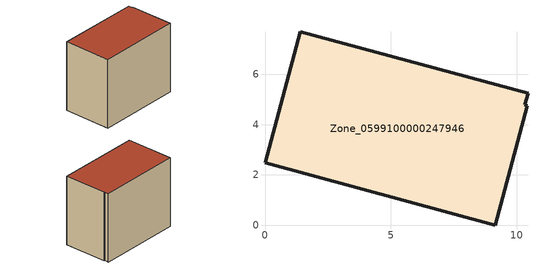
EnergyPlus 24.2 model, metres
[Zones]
Zone_0599100000247946
 floor ground (C_G): 9.15,0 0,2.48 1.4,7.69 10.45,5.25 10.33,4.79 10.43,4.76 z0
 wall outside (C_F): 0,2.48 9.15,0 10.43,4.76 10.33,4.79 10.45,5.25 1.4,7.69 0,2.48 z0:7.85
 roof outside (C_R): 10.45,5.25 1.4,7.69 0,2.48 9.15,0 10.43,4.76 10.33,4.79 z7.85
[BUILDING]
Pand.0599100000247946: North Axis=0; Terrain=City; Loads Convergence Tolerance Value=0.04; Temperature Convergence Tolerance Value=0.4; Solar Distribution=FullExterior; Maximum Number of Warmup Days=25; Minimum Number of Warmup Days=1
[Site:Location]
Rotterdam.The.Hague.AP_ZH_NLD Design_Conditions: Latitude=51.96; Longitude=4.45; Time Zone=1; Elevation=-4.5
[SITE:GROUNDTEMPERATURE:BUILDINGSURFACE]
18, 18, 18, 18, 18, 18, 18, 18, 18, 18, 18, 18
[MATERIAL] Thermal Absorptance=0.9; Solar Absorptance=0.7; Visible Absorptance=0.7
Name | Roughness | Thickness | Conductivity | Density | Specific Heat
G.TI.1975-1991 | MediumSmooth | 0.15 | 0.288461 | 540 | 1210
F.TI.1975-1991 | Rough | 0.3 | 0.230769 | 1920 | 840
R.TI.1975-1991 | MediumRough | 0.2 | 0.153846 | 1500 | 1000
[CONSTRUCTION]
C_G: G.TI.1975-1991
C_F: F.TI.1975-1991
C_R: R.TI.1975-1991
[ZONE]
Zone_0599100000247946: Type=1; Multiplier=1; Ceiling Height=Autocalculate; Volume=Autocalculate; Floor Area=autocalculate; Part of Total Floor Area=Yes
[ZONEINFILTRATION:DESIGNFLOWRATE]
Infil_Zone_0599100000247946: Zone or ZoneList or Space or SpaceList=Zone_0599100000247946; Schedule=AlwaysOn; Design Flow Rate Calculation Method=Flow/Area; Flow Rate per Floor Area=0.003; Constant Term Coefficient=1; Temperature Term Coefficient=0; Velocity Term Coefficient=0; Velocity Squared Term Coefficient=0
[HVACTEMPLATE:ZONE:IDEALLOADSAIRSYSTEM]
Zone_0599100000247946: Maximum Heating Supply Air Temperature=50; Minimum Cooling Supply Air Temperature=13; Maximum Heating Supply Air Humidity Ratio=0.0156; Minimum Cooling Supply Air Humidity Ratio=0.0077; Heating Limit=NoLimit; Cooling Limit=NoLimit; Dehumidification Control Type=ConstantSensibleHeatRatio; Cooling Sensible Heat Ratio=0.7; Dehumidification Setpoint=60; Humidification Control Type=None; Humidification Setpoint=30; Outdoor Air Method=None; Outdoor Air Flow Rate per Person=0.00944; Outdoor Air Flow Rate per Zone Floor Area=0; Outdoor Air Flow Rate per Zone=0; Demand Controlled Ventilation Type=None; Outdoor Air Economizer Type=NoEconomizer; Heat Recovery Type=None; Sensible Heat Recovery Effectiveness=0.7; Latent Heat Recovery Effectiveness=0.65
[ZONECONTROL:THERMOSTAT]
ThermostatControl_Zone_0599100000247946: Zone or ZoneList=Zone_0599100000247946; Control Type Schedule=DualSetpointControlType; Control 1=Thermostat_Zone_0599100000247946; Temperature Difference Between Cutout And Setpoint=0
[THERMOSTATSETPOINT:DUALSETPOINT]
Thermostat_Zone_0599100000247946: Heating Setpoint Temperature Schedule=HeatingSetpoint_Zone_0599100000247946; Cooling Setpoint Temperature Schedule=CoolingSetpoint_Zone_0599100000247946
[SCHEDULE:COMPACT]
HeatingSetpoint_Zone_0599100000247946: Through: 12/31, For: AllDays, Until: 24:00, 21
CoolingSetpoint_Zone_0599100000247946: Through: 12/31, For: AllDays, Until: 24:00, 24
DualSetpointControlType: Through: 12/31, For: AllDays, Until: 24:00, 4
AlwaysOn: Through: 12/31, For: AllDays, Until: 24:00, 1
